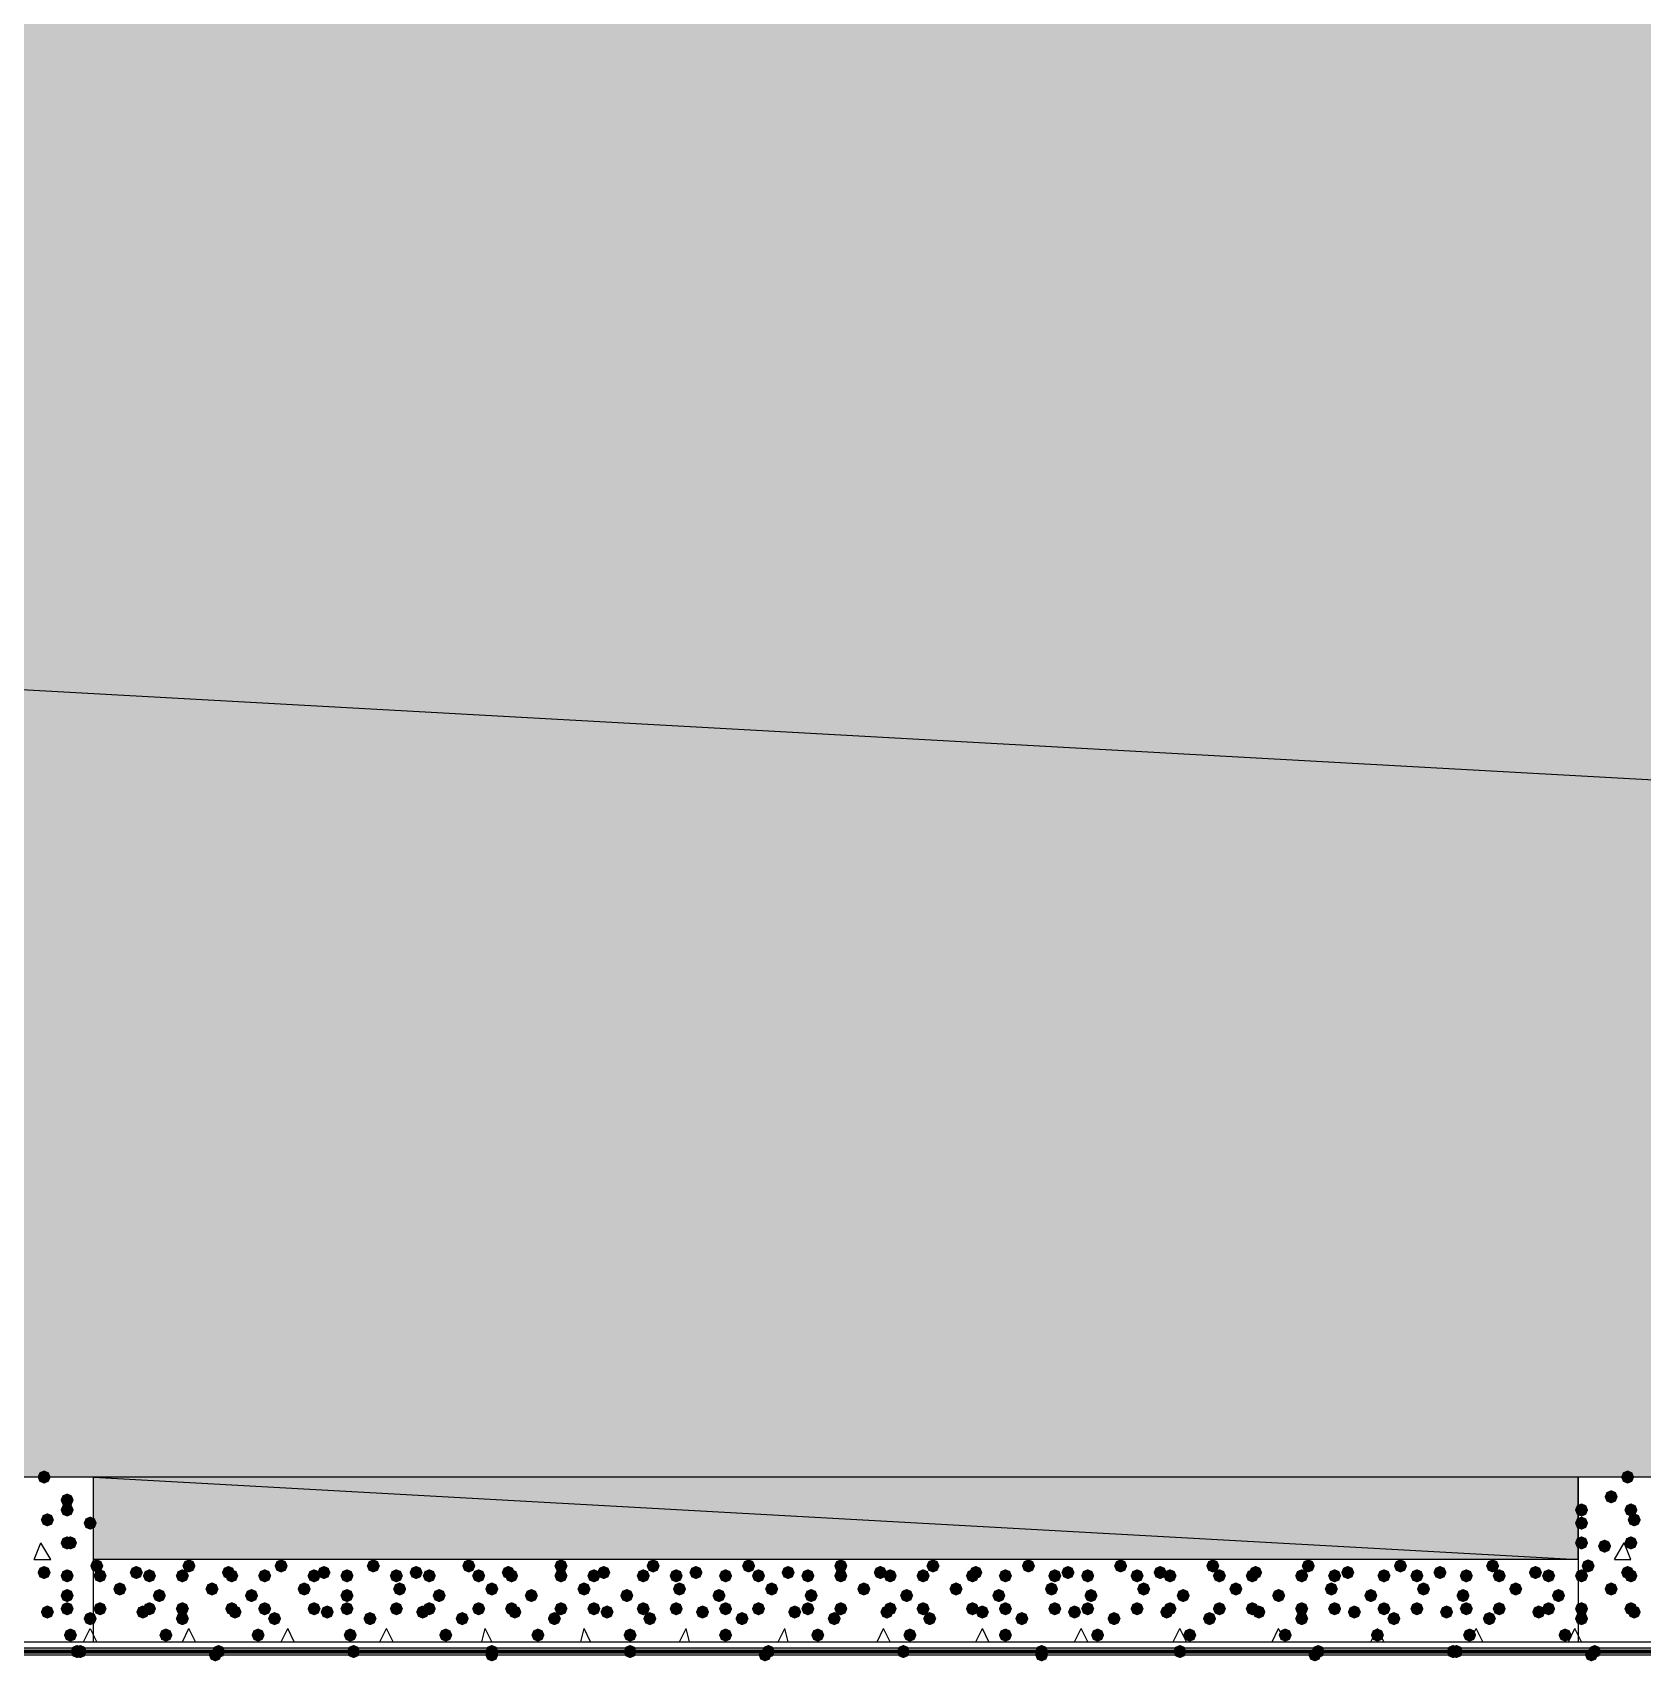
# Model space of a CAD drawing. Header units: millimetres. Extents: x 0 to 420, y 0 to 297.
# Drawn here: x 195.18 to 215.88, y 99.99 to 120.93 of the extents above; entities that cross this region are included whole.
import ezdxf

# ---------------------------------------------------------------- set-up
doc = ezdxf.new("R2010")
doc.units = ezdxf.units.MM
doc.layers.get('0').update_dxf_attribs({"linetype": 'CONTINUOUS'})

msp = doc.modelspace()

# ---------------------------------------------------------------- hatches: boundary and pattern name
at = {"true_color": 0x000008}
h = msp.add_hatch(color=0, dxfattribs=at)
h.paths.add_polyline_path([(378.544667, 121.454333), (32.469667, 121.454333), (378.544667, 102.362)], flags=0)
h.paths.add_polyline_path([(32.469667, 121.454333), (378.544667, 102.362), (32.469667, 102.362)], flags=0)
at = {"true_color": 0x000007}
for points in [[(195.410667, 102.362), (195.385796, 102.302204), (195.326, 102.277333), (195.266204, 102.302204), (195.241333, 102.362), (195.266204, 102.421796), (195.326, 102.446667), (195.385796, 102.421796)], [(215.773, 102.362), (215.748129, 102.302204), (215.688333, 102.277333), (215.628537, 102.302204), (215.603667, 102.362), (215.628537, 102.421796), (215.688333, 102.446667), (215.748129, 102.421796)], [(195.707, 102.065667), (195.682129, 102.005871), (195.622333, 101.981), (195.562537, 102.005871), (195.537667, 102.065667), (195.562537, 102.125462), (195.622333, 102.150333), (195.682129, 102.125463)], [(195.707, 101.938667), (195.682129, 101.878871), (195.622333, 101.854), (195.562537, 101.878871), (195.537667, 101.938667), (195.562537, 101.998462), (195.622333, 102.023333), (195.682129, 101.998463)], [(215.180333, 101.938667), (215.155462, 101.878871), (215.095667, 101.854), (215.035871, 101.878871), (215.011, 101.938667), (215.035871, 101.998462), (215.095667, 102.023333), (215.155462, 101.998463)], [(215.561333, 102.108), (215.536462, 102.048204), (215.476667, 102.023333), (215.416871, 102.048204), (215.392, 102.108), (215.416871, 102.167796), (215.476667, 102.192667), (215.536462, 102.167796)], [(215.815333, 101.938667), (215.790462, 101.878871), (215.730667, 101.854), (215.670871, 101.878871), (215.646, 101.938667), (215.670871, 101.998462), (215.730667, 102.023333), (215.790462, 101.998463)], [(195.453, 101.811667), (195.428129, 101.751871), (195.368333, 101.727), (195.308538, 101.751871), (195.283667, 101.811667), (195.308537, 101.871462), (195.368333, 101.896333), (195.428129, 101.871463)], [(196.003333, 101.769333), (195.978462, 101.709537), (195.918667, 101.684667), (195.858871, 101.709537), (195.834, 101.769333), (195.858871, 101.829129), (195.918667, 101.854), (195.978462, 101.829129)], [(215.180333, 101.769333), (215.155462, 101.709537), (215.095667, 101.684667), (215.035871, 101.709537), (215.011, 101.769333), (215.035871, 101.829129), (215.095667, 101.854), (215.155462, 101.829129)], [(215.857667, 101.811667), (215.832796, 101.751871), (215.773, 101.727), (215.713204, 101.751871), (215.688333, 101.811667), (215.713204, 101.871462), (215.773, 101.896333), (215.832796, 101.871463)], [(195.707, 101.515333), (195.682129, 101.455537), (195.622333, 101.430667), (195.562537, 101.455537), (195.537667, 101.515333), (195.562537, 101.575129), (195.622333, 101.6), (195.682129, 101.575129)], [(195.749333, 101.515333), (195.724463, 101.455537), (195.664667, 101.430667), (195.604871, 101.455537), (195.58, 101.515333), (195.604871, 101.575129), (195.664667, 101.6), (195.724462, 101.575129)], [(215.180333, 101.515333), (215.155462, 101.455537), (215.095667, 101.430667), (215.035871, 101.455537), (215.011, 101.515333), (215.035871, 101.575129), (215.095667, 101.6), (215.155462, 101.575129)], [(215.815333, 101.515333), (215.790462, 101.455537), (215.730667, 101.430667), (215.670871, 101.455537), (215.646, 101.515333), (215.670871, 101.575129), (215.730667, 101.6), (215.790462, 101.575129)], [(215.476667, 101.473), (215.451796, 101.413204), (215.392, 101.388333), (215.332204, 101.413204), (215.307333, 101.473), (215.332204, 101.532796), (215.392, 101.557667), (215.451796, 101.532796)], [(195.410667, 101.134333), (195.385796, 101.074537), (195.326, 101.049667), (195.266204, 101.074537), (195.241333, 101.134333), (195.266204, 101.194129), (195.326, 101.219), (195.385796, 101.194129)], [(195.707, 101.092), (195.682129, 101.032204), (195.622333, 101.007333), (195.562537, 101.032204), (195.537667, 101.092), (195.562537, 101.151796), (195.622333, 101.176667), (195.682129, 101.151796)], [(215.180333, 101.092), (215.155462, 101.032204), (215.095667, 101.007333), (215.035871, 101.032204), (215.011, 101.092), (215.035871, 101.151796), (215.095667, 101.176667), (215.155462, 101.151796)], [(215.265, 101.219), (215.240129, 101.159204), (215.180333, 101.134333), (215.120538, 101.159204), (215.095667, 101.219), (215.120537, 101.278796), (215.180333, 101.303667), (215.240129, 101.278796)], [(215.773, 101.134333), (215.748129, 101.074537), (215.688333, 101.049667), (215.628537, 101.074537), (215.603667, 101.134333), (215.628537, 101.194129), (215.688333, 101.219), (215.748129, 101.194129)], [(215.815333, 101.092), (215.790462, 101.032204), (215.730667, 101.007333), (215.670871, 101.032204), (215.646, 101.092), (215.670871, 101.151796), (215.730667, 101.176667), (215.790462, 101.151796)], [(215.561333, 100.922667), (215.536462, 100.862871), (215.476667, 100.838), (215.416871, 100.862871), (215.392, 100.922667), (215.416871, 100.982462), (215.476667, 101.007333), (215.536462, 100.982463)], [(195.707, 100.838), (195.682129, 100.778204), (195.622333, 100.753333), (195.562537, 100.778204), (195.537667, 100.838), (195.562537, 100.897796), (195.622333, 100.922667), (195.682129, 100.897796)], [(195.707, 100.668667), (195.682129, 100.608871), (195.622333, 100.584), (195.562537, 100.608871), (195.537667, 100.668667), (195.562537, 100.728462), (195.622333, 100.753333), (195.682129, 100.728463)], [(215.180333, 100.668667), (215.155462, 100.608871), (215.095667, 100.584), (215.035871, 100.608871), (215.011, 100.668667), (215.035871, 100.728462), (215.095667, 100.753333), (215.155462, 100.728463)], [(215.815333, 100.668667), (215.790462, 100.608871), (215.730667, 100.584), (215.670871, 100.608871), (215.646, 100.668667), (215.670871, 100.728462), (215.730667, 100.753333), (215.790462, 100.728463)], [(195.453, 100.626333), (195.428129, 100.566537), (195.368333, 100.541667), (195.308538, 100.566537), (195.283667, 100.626333), (195.308537, 100.686129), (195.368333, 100.711), (195.428129, 100.686129)], [(196.003333, 100.541667), (195.978462, 100.481871), (195.918667, 100.457), (195.858871, 100.481871), (195.834, 100.541667), (195.858871, 100.601462), (195.918667, 100.626333), (195.978462, 100.601463)], [(215.180333, 100.541667), (215.155462, 100.481871), (215.095667, 100.457), (215.035871, 100.481871), (215.011, 100.541667), (215.035871, 100.601462), (215.095667, 100.626333), (215.155462, 100.601463)], [(215.857667, 100.626333), (215.832796, 100.566537), (215.773, 100.541667), (215.713204, 100.566537), (215.688333, 100.626333), (215.713204, 100.686129), (215.773, 100.711), (215.832796, 100.686129)], [(195.749333, 100.33), (195.724463, 100.270204), (195.664667, 100.245333), (195.604871, 100.270204), (195.58, 100.33), (195.604871, 100.389796), (195.664667, 100.414667), (195.724462, 100.389796)]]:
    msp.add_hatch(color=0, dxfattribs=at).paths.add_polyline_path(points, flags=0)
at = {"true_color": 0x000008}
h = msp.add_hatch(color=0, dxfattribs=at)
h.paths.add_polyline_path([(215.053333, 102.362), (195.961, 102.362), (215.053333, 101.303667)], flags=0)
h.paths.add_polyline_path([(195.961, 102.362), (215.053333, 101.303667), (195.961, 101.303667)], flags=0)
for points in [[(196.088, 101.219), (196.063129, 101.159204), (196.003333, 101.134333), (195.943537, 101.159204), (195.918667, 101.219), (195.943537, 101.278796), (196.003333, 101.303667), (196.063129, 101.278796)], [(196.130333, 101.092), (196.105462, 101.032204), (196.045667, 101.007333), (195.985871, 101.032204), (195.961, 101.092), (195.985871, 101.151796), (196.045667, 101.176667), (196.105462, 101.151796)], [(196.596, 101.134333), (196.571129, 101.074537), (196.511333, 101.049667), (196.451538, 101.074537), (196.426667, 101.134333), (196.451537, 101.194129), (196.511333, 101.219), (196.571129, 101.194129)], [(196.765333, 101.092), (196.740462, 101.032204), (196.680667, 101.007333), (196.620871, 101.032204), (196.596, 101.092), (196.620871, 101.151796), (196.680667, 101.176667), (196.740462, 101.151796)], [(197.188667, 101.092), (197.163796, 101.032204), (197.104, 101.007333), (197.044204, 101.032204), (197.019333, 101.092), (197.044204, 101.151796), (197.104, 101.176667), (197.163796, 101.151796)], [(197.273333, 101.219), (197.248462, 101.159204), (197.188667, 101.134333), (197.128871, 101.159204), (197.104, 101.219), (197.128871, 101.278796), (197.188667, 101.303667), (197.248462, 101.278796)], [(197.781333, 101.134333), (197.756463, 101.074537), (197.696667, 101.049667), (197.636871, 101.074537), (197.612, 101.134333), (197.636871, 101.194129), (197.696667, 101.219), (197.756462, 101.194129)], [(197.823667, 101.092), (197.798796, 101.032204), (197.739, 101.007333), (197.679204, 101.032204), (197.654333, 101.092), (197.679204, 101.151796), (197.739, 101.176667), (197.798796, 101.151796)], [(198.247, 101.092), (198.222129, 101.032204), (198.162333, 101.007333), (198.102537, 101.032204), (198.077667, 101.092), (198.102537, 101.151796), (198.162333, 101.176667), (198.222129, 101.151796)], [(198.458667, 101.219), (198.433796, 101.159204), (198.374, 101.134333), (198.314204, 101.159204), (198.289333, 101.219), (198.314204, 101.278796), (198.374, 101.303667), (198.433796, 101.278796)], [(198.882, 101.092), (198.857129, 101.032204), (198.797333, 101.007333), (198.737537, 101.032204), (198.712667, 101.092), (198.737537, 101.151796), (198.797333, 101.176667), (198.857129, 101.151796)], [(199.009, 101.134333), (198.984129, 101.074537), (198.924333, 101.049667), (198.864538, 101.074537), (198.839667, 101.134333), (198.864537, 101.194129), (198.924333, 101.219), (198.984129, 101.194129)], [(199.305333, 101.092), (199.280462, 101.032204), (199.220667, 101.007333), (199.160871, 101.032204), (199.136, 101.092), (199.160871, 101.151796), (199.220667, 101.176667), (199.280462, 101.151796)], [(199.644, 101.219), (199.619129, 101.159204), (199.559333, 101.134333), (199.499538, 101.159204), (199.474667, 101.219), (199.499537, 101.278796), (199.559333, 101.303667), (199.619129, 101.278796)], [(199.940333, 101.092), (199.915462, 101.032204), (199.855667, 101.007333), (199.795871, 101.032204), (199.771, 101.092), (199.795871, 101.151796), (199.855667, 101.176667), (199.915462, 101.151796)], [(200.194333, 101.134333), (200.169463, 101.074537), (200.109667, 101.049667), (200.049871, 101.074537), (200.025, 101.134333), (200.049871, 101.194129), (200.109667, 101.219), (200.169462, 101.194129)], [(200.363667, 101.092), (200.338796, 101.032204), (200.279, 101.007333), (200.219204, 101.032204), (200.194333, 101.092), (200.219204, 101.151796), (200.279, 101.176667), (200.338796, 101.151796)], [(200.871667, 101.219), (200.846796, 101.159204), (200.787, 101.134333), (200.727204, 101.159204), (200.702333, 101.219), (200.727204, 101.278796), (200.787, 101.303667), (200.846796, 101.278796)], [(200.998667, 101.092), (200.973796, 101.032204), (200.914, 101.007333), (200.854204, 101.032204), (200.829333, 101.092), (200.854204, 101.151796), (200.914, 101.176667), (200.973796, 101.151796)], [(201.379667, 101.134333), (201.354796, 101.074537), (201.295, 101.049667), (201.235204, 101.074537), (201.210333, 101.134333), (201.235204, 101.194129), (201.295, 101.219), (201.354796, 101.194129)], [(201.422, 101.092), (201.397129, 101.032204), (201.337333, 101.007333), (201.277537, 101.032204), (201.252667, 101.092), (201.277537, 101.151796), (201.337333, 101.176667), (201.397129, 101.151796)], [(202.057, 101.219), (202.032129, 101.159204), (201.972333, 101.134333), (201.912537, 101.159204), (201.887667, 101.219), (201.912537, 101.278796), (201.972333, 101.303667), (202.032129, 101.278796)], [(202.057, 101.092), (202.032129, 101.032204), (201.972333, 101.007333), (201.912537, 101.032204), (201.887667, 101.092), (201.912537, 101.151796), (201.972333, 101.176667), (202.032129, 101.151796)], [(202.480333, 101.092), (202.455462, 101.032204), (202.395667, 101.007333), (202.335871, 101.032204), (202.311, 101.092), (202.335871, 101.151796), (202.395667, 101.176667), (202.455462, 101.151796)], [(202.607333, 101.134333), (202.582462, 101.074537), (202.522667, 101.049667), (202.462871, 101.074537), (202.438, 101.134333), (202.462871, 101.194129), (202.522667, 101.219), (202.582462, 101.194129)], [(203.115333, 101.092), (203.090462, 101.032204), (203.030667, 101.007333), (202.970871, 101.032204), (202.946, 101.092), (202.970871, 101.151796), (203.030667, 101.176667), (203.090462, 101.151796)], [(203.242333, 101.219), (203.217462, 101.159204), (203.157667, 101.134333), (203.097871, 101.159204), (203.073, 101.219), (203.097871, 101.278796), (203.157667, 101.303667), (203.217462, 101.278796)], [(203.538667, 101.092), (203.513796, 101.032204), (203.454, 101.007333), (203.394204, 101.032204), (203.369333, 101.092), (203.394204, 101.151796), (203.454, 101.176667), (203.513796, 101.151796)], [(203.792667, 101.134333), (203.767796, 101.074537), (203.708, 101.049667), (203.648204, 101.074537), (203.623333, 101.134333), (203.648204, 101.194129), (203.708, 101.219), (203.767796, 101.194129)], [(204.173667, 101.092), (204.148796, 101.032204), (204.089, 101.007333), (204.029204, 101.032204), (204.004333, 101.092), (204.029204, 101.151796), (204.089, 101.176667), (204.148796, 101.151796)], [(204.47, 101.219), (204.445129, 101.159204), (204.385333, 101.134333), (204.325538, 101.159204), (204.300667, 101.219), (204.325537, 101.278796), (204.385333, 101.303667), (204.445129, 101.278796)], [(204.597, 101.092), (204.572129, 101.032204), (204.512333, 101.007333), (204.452538, 101.032204), (204.427667, 101.092), (204.452537, 101.151796), (204.512333, 101.176667), (204.572129, 101.151796)], [(204.978, 101.134333), (204.953129, 101.074537), (204.893333, 101.049667), (204.833538, 101.074537), (204.808667, 101.134333), (204.833537, 101.194129), (204.893333, 101.219), (204.953129, 101.194129)], [(205.232, 101.092), (205.207129, 101.032204), (205.147333, 101.007333), (205.087538, 101.032204), (205.062667, 101.092), (205.087537, 101.151796), (205.147333, 101.176667), (205.207129, 101.151796)], [(205.655333, 101.219), (205.630462, 101.159204), (205.570667, 101.134333), (205.510871, 101.159204), (205.486, 101.219), (205.510871, 101.278796), (205.570667, 101.303667), (205.630462, 101.278796)], [(205.655333, 101.092), (205.630462, 101.032204), (205.570667, 101.007333), (205.510871, 101.032204), (205.486, 101.092), (205.510871, 101.151796), (205.570667, 101.176667), (205.630462, 101.151796)], [(206.163333, 101.134333), (206.138463, 101.074537), (206.078667, 101.049667), (206.018871, 101.074537), (205.994, 101.134333), (206.018871, 101.194129), (206.078667, 101.219), (206.138462, 101.194129)], [(206.290333, 101.092), (206.265462, 101.032204), (206.205667, 101.007333), (206.145871, 101.032204), (206.121, 101.092), (206.145871, 101.151796), (206.205667, 101.176667), (206.265462, 101.151796)], [(206.713667, 101.092), (206.688796, 101.032204), (206.629, 101.007333), (206.569204, 101.032204), (206.544333, 101.092), (206.569204, 101.151796), (206.629, 101.176667), (206.688796, 101.151796)], [(206.840667, 101.219), (206.815796, 101.159204), (206.756, 101.134333), (206.696204, 101.159204), (206.671333, 101.219), (206.696204, 101.278796), (206.756, 101.303667), (206.815796, 101.278796)], [(207.348667, 101.092), (207.323796, 101.032204), (207.264, 101.007333), (207.204204, 101.032204), (207.179333, 101.092), (207.204204, 101.151796), (207.264, 101.176667), (207.323796, 101.151796)], [(207.391, 101.134333), (207.366129, 101.074537), (207.306333, 101.049667), (207.246538, 101.074537), (207.221667, 101.134333), (207.246537, 101.194129), (207.306333, 101.219), (207.366129, 101.194129)], [(207.772, 101.092), (207.747129, 101.032204), (207.687333, 101.007333), (207.627537, 101.032204), (207.602667, 101.092), (207.627537, 101.151796), (207.687333, 101.176667), (207.747129, 101.151796)], [(208.068333, 101.219), (208.043462, 101.159204), (207.983667, 101.134333), (207.923871, 101.159204), (207.899, 101.219), (207.923871, 101.278796), (207.983667, 101.303667), (208.043462, 101.278796)], [(208.407, 101.092), (208.382129, 101.032204), (208.322333, 101.007333), (208.262538, 101.032204), (208.237667, 101.092), (208.262537, 101.151796), (208.322333, 101.176667), (208.382129, 101.151796)], [(208.576333, 101.134333), (208.551462, 101.074537), (208.491667, 101.049667), (208.431871, 101.074537), (208.407, 101.134333), (208.431871, 101.194129), (208.491667, 101.219), (208.551462, 101.194129)], [(208.830333, 101.092), (208.805462, 101.032204), (208.745667, 101.007333), (208.685871, 101.032204), (208.661, 101.092), (208.685871, 101.151796), (208.745667, 101.176667), (208.805462, 101.151796)], [(209.253667, 101.219), (209.228796, 101.159204), (209.169, 101.134333), (209.109204, 101.159204), (209.084333, 101.219), (209.109204, 101.278796), (209.169, 101.303667), (209.228796, 101.278796)], [(209.465333, 101.092), (209.440462, 101.032204), (209.380667, 101.007333), (209.320871, 101.032204), (209.296, 101.092), (209.320871, 101.151796), (209.380667, 101.176667), (209.440462, 101.151796)], [(209.761667, 101.134333), (209.736796, 101.074537), (209.677, 101.049667), (209.617204, 101.074537), (209.592333, 101.134333), (209.617204, 101.194129), (209.677, 101.219), (209.736796, 101.194129)], [(209.888667, 101.092), (209.863796, 101.032204), (209.804, 101.007333), (209.744204, 101.032204), (209.719333, 101.092), (209.744204, 101.151796), (209.804, 101.176667), (209.863796, 101.151796)], [(210.439, 101.219), (210.414129, 101.159204), (210.354333, 101.134333), (210.294537, 101.159204), (210.269667, 101.219), (210.294537, 101.278796), (210.354333, 101.303667), (210.414129, 101.278796)], [(210.523667, 101.092), (210.498796, 101.032204), (210.439, 101.007333), (210.379204, 101.032204), (210.354333, 101.092), (210.379204, 101.151796), (210.439, 101.176667), (210.498796, 101.151796)], [(210.947, 101.092), (210.922129, 101.032204), (210.862333, 101.007333), (210.802538, 101.032204), (210.777667, 101.092), (210.802537, 101.151796), (210.862333, 101.176667), (210.922129, 101.151796)], [(210.989333, 101.134333), (210.964463, 101.074537), (210.904667, 101.049667), (210.844871, 101.074537), (210.82, 101.134333), (210.844871, 101.194129), (210.904667, 101.219), (210.964462, 101.194129)], [(211.582, 101.092), (211.557129, 101.032204), (211.497333, 101.007333), (211.437537, 101.032204), (211.412667, 101.092), (211.437537, 101.151796), (211.497333, 101.176667), (211.557129, 101.151796)], [(211.666667, 101.219), (211.641796, 101.159204), (211.582, 101.134333), (211.522204, 101.159204), (211.497333, 101.219), (211.522204, 101.278796), (211.582, 101.303667), (211.641796, 101.278796)], [(212.005333, 101.092), (211.980462, 101.032204), (211.920667, 101.007333), (211.860871, 101.032204), (211.836, 101.092), (211.860871, 101.151796), (211.920667, 101.176667), (211.980462, 101.151796)], [(212.174667, 101.134333), (212.149796, 101.074537), (212.09, 101.049667), (212.030204, 101.074537), (212.005333, 101.134333), (212.030204, 101.194129), (212.09, 101.219), (212.149796, 101.194129)], [(212.640333, 101.092), (212.615462, 101.032204), (212.555667, 101.007333), (212.495871, 101.032204), (212.471, 101.092), (212.495871, 101.151796), (212.555667, 101.176667), (212.615462, 101.151796)], [(212.852, 101.219), (212.827129, 101.159204), (212.767333, 101.134333), (212.707538, 101.159204), (212.682667, 101.219), (212.707537, 101.278796), (212.767333, 101.303667), (212.827129, 101.278796)], [(213.063667, 101.092), (213.038796, 101.032204), (212.979, 101.007333), (212.919204, 101.032204), (212.894333, 101.092), (212.919204, 101.151796), (212.979, 101.176667), (213.038796, 101.151796)], [(213.36, 101.134333), (213.335129, 101.074537), (213.275333, 101.049667), (213.215538, 101.074537), (213.190667, 101.134333), (213.215537, 101.194129), (213.275333, 101.219), (213.335129, 101.194129)], [(213.698667, 101.092), (213.673796, 101.032204), (213.614, 101.007333), (213.554204, 101.032204), (213.529333, 101.092), (213.554204, 101.151796), (213.614, 101.176667), (213.673796, 101.151796)], [(214.037333, 101.219), (214.012462, 101.159204), (213.952667, 101.134333), (213.892871, 101.159204), (213.868, 101.219), (213.892871, 101.278796), (213.952667, 101.303667), (214.012462, 101.278796)], [(214.122, 101.092), (214.097129, 101.032204), (214.037333, 101.007333), (213.977537, 101.032204), (213.952667, 101.092), (213.977537, 101.151796), (214.037333, 101.176667), (214.097129, 101.151796)], [(214.587667, 101.134333), (214.562796, 101.074537), (214.503, 101.049667), (214.443204, 101.074537), (214.418333, 101.134333), (214.443204, 101.194129), (214.503, 101.219), (214.562796, 101.194129)], [(214.757, 101.092), (214.732129, 101.032204), (214.672333, 101.007333), (214.612537, 101.032204), (214.587667, 101.092), (214.612537, 101.151796), (214.672333, 101.176667), (214.732129, 101.151796)], [(196.384333, 100.922667), (196.359463, 100.862871), (196.299667, 100.838), (196.239871, 100.862871), (196.215, 100.922667), (196.239871, 100.982462), (196.299667, 101.007333), (196.359462, 100.982463)], [(197.569667, 100.922667), (197.544796, 100.862871), (197.485, 100.838), (197.425204, 100.862871), (197.400333, 100.922667), (197.425204, 100.982462), (197.485, 101.007333), (197.544796, 100.982463)], [(198.755, 100.922667), (198.730129, 100.862871), (198.670333, 100.838), (198.610538, 100.862871), (198.585667, 100.922667), (198.610537, 100.982462), (198.670333, 101.007333), (198.730129, 100.982463)], [(199.982667, 100.922667), (199.957796, 100.862871), (199.898, 100.838), (199.838204, 100.862871), (199.813333, 100.922667), (199.838204, 100.982462), (199.898, 101.007333), (199.957796, 100.982463)], [(201.168, 100.922667), (201.143129, 100.862871), (201.083333, 100.838), (201.023538, 100.862871), (200.998667, 100.922667), (201.023537, 100.982462), (201.083333, 101.007333), (201.143129, 100.982463)], [(202.353333, 100.922667), (202.328463, 100.862871), (202.268667, 100.838), (202.208871, 100.862871), (202.184, 100.922667), (202.208871, 100.982462), (202.268667, 101.007333), (202.328462, 100.982463)], [(203.581, 100.922667), (203.556129, 100.862871), (203.496333, 100.838), (203.436538, 100.862871), (203.411667, 100.922667), (203.436537, 100.982462), (203.496333, 101.007333), (203.556129, 100.982463)], [(204.766333, 100.922667), (204.741462, 100.862871), (204.681667, 100.838), (204.621871, 100.862871), (204.597, 100.922667), (204.621871, 100.982462), (204.681667, 101.007333), (204.741462, 100.982463)], [(205.951667, 100.922667), (205.926796, 100.862871), (205.867, 100.838), (205.807204, 100.862871), (205.782333, 100.922667), (205.807204, 100.982462), (205.867, 101.007333), (205.926796, 100.982463)], [(207.137, 100.922667), (207.112129, 100.862871), (207.052333, 100.838), (206.992538, 100.862871), (206.967667, 100.922667), (206.992537, 100.982462), (207.052333, 101.007333), (207.112129, 100.982463)], [(208.364667, 100.922667), (208.339796, 100.862871), (208.28, 100.838), (208.220204, 100.862871), (208.195333, 100.922667), (208.220204, 100.982462), (208.28, 101.007333), (208.339796, 100.982463)], [(209.55, 100.922667), (209.525129, 100.862871), (209.465333, 100.838), (209.405538, 100.862871), (209.380667, 100.922667), (209.405537, 100.982462), (209.465333, 101.007333), (209.525129, 100.982463)], [(210.735333, 100.922667), (210.710462, 100.862871), (210.650667, 100.838), (210.590871, 100.862871), (210.566, 100.922667), (210.590871, 100.982462), (210.650667, 101.007333), (210.710462, 100.982463)], [(211.963, 100.922667), (211.938129, 100.862871), (211.878333, 100.838), (211.818537, 100.862871), (211.793667, 100.922667), (211.818537, 100.982462), (211.878333, 101.007333), (211.938129, 100.982463)], [(213.148333, 100.922667), (213.123462, 100.862871), (213.063667, 100.838), (213.003871, 100.862871), (212.979, 100.922667), (213.003871, 100.982462), (213.063667, 101.007333), (213.123462, 100.982463)], [(214.333667, 100.922667), (214.308796, 100.862871), (214.249, 100.838), (214.189204, 100.862871), (214.164333, 100.922667), (214.189204, 100.982462), (214.249, 101.007333), (214.308796, 100.982463)], [(196.130333, 100.668667), (196.105462, 100.608871), (196.045667, 100.584), (195.985871, 100.608871), (195.961, 100.668667), (195.985871, 100.728462), (196.045667, 100.753333), (196.105462, 100.728463)], [(196.765333, 100.668667), (196.740462, 100.608871), (196.680667, 100.584), (196.620871, 100.608871), (196.596, 100.668667), (196.620871, 100.728462), (196.680667, 100.753333), (196.740462, 100.728463)], [(196.892333, 100.838), (196.867462, 100.778204), (196.807667, 100.753333), (196.747871, 100.778204), (196.723, 100.838), (196.747871, 100.897796), (196.807667, 100.922667), (196.867462, 100.897796)], [(197.188667, 100.668667), (197.163796, 100.608871), (197.104, 100.584), (197.044204, 100.608871), (197.019333, 100.668667), (197.044204, 100.728462), (197.104, 100.753333), (197.163796, 100.728463)], [(197.823667, 100.668667), (197.798796, 100.608871), (197.739, 100.584), (197.679204, 100.608871), (197.654333, 100.668667), (197.679204, 100.728462), (197.739, 100.753333), (197.798796, 100.728463)], [(198.077667, 100.838), (198.052796, 100.778204), (197.993, 100.753333), (197.933204, 100.778204), (197.908333, 100.838), (197.933204, 100.897796), (197.993, 100.922667), (198.052796, 100.897796)], [(198.247, 100.668667), (198.222129, 100.608871), (198.162333, 100.584), (198.102537, 100.608871), (198.077667, 100.668667), (198.102537, 100.728462), (198.162333, 100.753333), (198.222129, 100.728463)], [(198.882, 100.668667), (198.857129, 100.608871), (198.797333, 100.584), (198.737537, 100.608871), (198.712667, 100.668667), (198.737537, 100.728462), (198.797333, 100.753333), (198.857129, 100.728463)], [(199.305333, 100.838), (199.280462, 100.778204), (199.220667, 100.753333), (199.160871, 100.778204), (199.136, 100.838), (199.160871, 100.897796), (199.220667, 100.922667), (199.280462, 100.897796)], [(199.305333, 100.668667), (199.280462, 100.608871), (199.220667, 100.584), (199.160871, 100.608871), (199.136, 100.668667), (199.160871, 100.728462), (199.220667, 100.753333), (199.280462, 100.728463)], [(199.940333, 100.668667), (199.915462, 100.608871), (199.855667, 100.584), (199.795871, 100.608871), (199.771, 100.668667), (199.795871, 100.728462), (199.855667, 100.753333), (199.915462, 100.728463)], [(200.363667, 100.668667), (200.338796, 100.608871), (200.279, 100.584), (200.219204, 100.608871), (200.194333, 100.668667), (200.219204, 100.728462), (200.279, 100.753333), (200.338796, 100.728463)], [(200.490667, 100.838), (200.465796, 100.778204), (200.406, 100.753333), (200.346204, 100.778204), (200.321333, 100.838), (200.346204, 100.897796), (200.406, 100.922667), (200.465796, 100.897796)], [(200.998667, 100.668667), (200.973796, 100.608871), (200.914, 100.584), (200.854204, 100.608871), (200.829333, 100.668667), (200.854204, 100.728462), (200.914, 100.753333), (200.973796, 100.728463)], [(201.422, 100.668667), (201.397129, 100.608871), (201.337333, 100.584), (201.277537, 100.608871), (201.252667, 100.668667), (201.277537, 100.728462), (201.337333, 100.753333), (201.397129, 100.728463)], [(201.676, 100.838), (201.651129, 100.778204), (201.591333, 100.753333), (201.531538, 100.778204), (201.506667, 100.838), (201.531537, 100.897796), (201.591333, 100.922667), (201.651129, 100.897796)], [(202.057, 100.668667), (202.032129, 100.608871), (201.972333, 100.584), (201.912537, 100.608871), (201.887667, 100.668667), (201.912537, 100.728462), (201.972333, 100.753333), (202.032129, 100.728463)], [(202.480333, 100.668667), (202.455462, 100.608871), (202.395667, 100.584), (202.335871, 100.608871), (202.311, 100.668667), (202.335871, 100.728462), (202.395667, 100.753333), (202.455462, 100.728463)], [(202.903667, 100.838), (202.878796, 100.778204), (202.819, 100.753333), (202.759204, 100.778204), (202.734333, 100.838), (202.759204, 100.897796), (202.819, 100.922667), (202.878796, 100.897796)], [(203.115333, 100.668667), (203.090462, 100.608871), (203.030667, 100.584), (202.970871, 100.608871), (202.946, 100.668667), (202.970871, 100.728462), (203.030667, 100.753333), (203.090462, 100.728463)], [(203.538667, 100.668667), (203.513796, 100.608871), (203.454, 100.584), (203.394204, 100.608871), (203.369333, 100.668667), (203.394204, 100.728462), (203.454, 100.753333), (203.513796, 100.728463)], [(204.089, 100.838), (204.064129, 100.778204), (204.004333, 100.753333), (203.944538, 100.778204), (203.919667, 100.838), (203.944537, 100.897796), (204.004333, 100.922667), (204.064129, 100.897796)], [(204.173667, 100.668667), (204.148796, 100.608871), (204.089, 100.584), (204.029204, 100.608871), (204.004333, 100.668667), (204.029204, 100.728462), (204.089, 100.753333), (204.148796, 100.728463)], [(204.597, 100.668667), (204.572129, 100.608871), (204.512333, 100.584), (204.452538, 100.608871), (204.427667, 100.668667), (204.452537, 100.728462), (204.512333, 100.753333), (204.572129, 100.728463)], [(205.232, 100.668667), (205.207129, 100.608871), (205.147333, 100.584), (205.087538, 100.608871), (205.062667, 100.668667), (205.087537, 100.728462), (205.147333, 100.753333), (205.207129, 100.728463)], [(205.274333, 100.838), (205.249462, 100.778204), (205.189667, 100.753333), (205.129871, 100.778204), (205.105, 100.838), (205.129871, 100.897796), (205.189667, 100.922667), (205.249462, 100.897796)], [(205.655333, 100.668667), (205.630462, 100.608871), (205.570667, 100.584), (205.510871, 100.608871), (205.486, 100.668667), (205.510871, 100.728462), (205.570667, 100.753333), (205.630462, 100.728463)], [(206.290333, 100.668667), (206.265462, 100.608871), (206.205667, 100.584), (206.145871, 100.608871), (206.121, 100.668667), (206.145871, 100.728462), (206.205667, 100.753333), (206.265462, 100.728463)], [(206.502, 100.838), (206.477129, 100.778204), (206.417333, 100.753333), (206.357537, 100.778204), (206.332667, 100.838), (206.357537, 100.897796), (206.417333, 100.922667), (206.477129, 100.897796)], [(206.713667, 100.668667), (206.688796, 100.608871), (206.629, 100.584), (206.569204, 100.608871), (206.544333, 100.668667), (206.569204, 100.728462), (206.629, 100.753333), (206.688796, 100.728463)], [(207.348667, 100.668667), (207.323796, 100.608871), (207.264, 100.584), (207.204204, 100.608871), (207.179333, 100.668667), (207.204204, 100.728462), (207.264, 100.753333), (207.323796, 100.728463)], [(207.687333, 100.838), (207.662463, 100.778204), (207.602667, 100.753333), (207.542871, 100.778204), (207.518, 100.838), (207.542871, 100.897796), (207.602667, 100.922667), (207.662462, 100.897796)], [(207.772, 100.668667), (207.747129, 100.608871), (207.687333, 100.584), (207.627537, 100.608871), (207.602667, 100.668667), (207.627537, 100.728462), (207.687333, 100.753333), (207.747129, 100.728463)], [(208.407, 100.668667), (208.382129, 100.608871), (208.322333, 100.584), (208.262538, 100.608871), (208.237667, 100.668667), (208.262537, 100.728462), (208.322333, 100.753333), (208.382129, 100.728463)], [(208.830333, 100.668667), (208.805462, 100.608871), (208.745667, 100.584), (208.685871, 100.608871), (208.661, 100.668667), (208.685871, 100.728462), (208.745667, 100.753333), (208.805462, 100.728463)], [(208.872667, 100.838), (208.847796, 100.778204), (208.788, 100.753333), (208.728204, 100.778204), (208.703333, 100.838), (208.728204, 100.897796), (208.788, 100.922667), (208.847796, 100.897796)], [(209.465333, 100.668667), (209.440462, 100.608871), (209.380667, 100.584), (209.320871, 100.608871), (209.296, 100.668667), (209.320871, 100.728462), (209.380667, 100.753333), (209.440462, 100.728463)], [(209.888667, 100.668667), (209.863796, 100.608871), (209.804, 100.584), (209.744204, 100.608871), (209.719333, 100.668667), (209.744204, 100.728462), (209.804, 100.753333), (209.863796, 100.728463)], [(210.058, 100.838), (210.033129, 100.778204), (209.973333, 100.753333), (209.913538, 100.778204), (209.888667, 100.838), (209.913537, 100.897796), (209.973333, 100.922667), (210.033129, 100.897796)], [(210.523667, 100.668667), (210.498796, 100.608871), (210.439, 100.584), (210.379204, 100.608871), (210.354333, 100.668667), (210.379204, 100.728462), (210.439, 100.753333), (210.498796, 100.728463)], [(210.947, 100.668667), (210.922129, 100.608871), (210.862333, 100.584), (210.802538, 100.608871), (210.777667, 100.668667), (210.802537, 100.728462), (210.862333, 100.753333), (210.922129, 100.728463)], [(211.285667, 100.838), (211.260796, 100.778204), (211.201, 100.753333), (211.141204, 100.778204), (211.116333, 100.838), (211.141204, 100.897796), (211.201, 100.922667), (211.260796, 100.897796)], [(211.582, 100.668667), (211.557129, 100.608871), (211.497333, 100.584), (211.437537, 100.608871), (211.412667, 100.668667), (211.437537, 100.728462), (211.497333, 100.753333), (211.557129, 100.728463)], [(212.005333, 100.668667), (211.980462, 100.608871), (211.920667, 100.584), (211.860871, 100.608871), (211.836, 100.668667), (211.860871, 100.728462), (211.920667, 100.753333), (211.980462, 100.728463)], [(212.471, 100.838), (212.446129, 100.778204), (212.386333, 100.753333), (212.326538, 100.778204), (212.301667, 100.838), (212.326537, 100.897796), (212.386333, 100.922667), (212.446129, 100.897796)], [(212.640333, 100.668667), (212.615462, 100.608871), (212.555667, 100.584), (212.495871, 100.608871), (212.471, 100.668667), (212.495871, 100.728462), (212.555667, 100.753333), (212.615462, 100.728463)], [(213.063667, 100.668667), (213.038796, 100.608871), (212.979, 100.584), (212.919204, 100.608871), (212.894333, 100.668667), (212.919204, 100.728462), (212.979, 100.753333), (213.038796, 100.728463)], [(213.656333, 100.838), (213.631463, 100.778204), (213.571667, 100.753333), (213.511871, 100.778204), (213.487, 100.838), (213.511871, 100.897796), (213.571667, 100.922667), (213.631462, 100.897796)], [(213.698667, 100.668667), (213.673796, 100.608871), (213.614, 100.584), (213.554204, 100.608871), (213.529333, 100.668667), (213.554204, 100.728462), (213.614, 100.753333), (213.673796, 100.728463)], [(214.122, 100.668667), (214.097129, 100.608871), (214.037333, 100.584), (213.977537, 100.608871), (213.952667, 100.668667), (213.977537, 100.728462), (214.037333, 100.753333), (214.097129, 100.728463)], [(214.757, 100.668667), (214.732129, 100.608871), (214.672333, 100.584), (214.612537, 100.608871), (214.587667, 100.668667), (214.612537, 100.728462), (214.672333, 100.753333), (214.732129, 100.728463)], [(214.884, 100.838), (214.859129, 100.778204), (214.799333, 100.753333), (214.739538, 100.778204), (214.714667, 100.838), (214.739537, 100.897796), (214.799333, 100.922667), (214.859129, 100.897796)], [(196.680667, 100.626333), (196.655796, 100.566537), (196.596, 100.541667), (196.536204, 100.566537), (196.511333, 100.626333), (196.536204, 100.686129), (196.596, 100.711), (196.655796, 100.686129)], [(197.188667, 100.541667), (197.163796, 100.481871), (197.104, 100.457), (197.044204, 100.481871), (197.019333, 100.541667), (197.044204, 100.601462), (197.104, 100.626333), (197.163796, 100.601463)], [(197.866, 100.626333), (197.841129, 100.566537), (197.781333, 100.541667), (197.721538, 100.566537), (197.696667, 100.626333), (197.721537, 100.686129), (197.781333, 100.711), (197.841129, 100.686129)], [(198.374, 100.541667), (198.349129, 100.481871), (198.289333, 100.457), (198.229537, 100.481871), (198.204667, 100.541667), (198.229537, 100.601462), (198.289333, 100.626333), (198.349129, 100.601463)], [(199.051333, 100.626333), (199.026462, 100.566537), (198.966667, 100.541667), (198.906871, 100.566537), (198.882, 100.626333), (198.906871, 100.686129), (198.966667, 100.711), (199.026462, 100.686129)], [(199.601667, 100.541667), (199.576796, 100.481871), (199.517, 100.457), (199.457204, 100.481871), (199.432333, 100.541667), (199.457204, 100.601462), (199.517, 100.626333), (199.576796, 100.601463)], [(200.279, 100.626333), (200.254129, 100.566537), (200.194333, 100.541667), (200.134538, 100.566537), (200.109667, 100.626333), (200.134537, 100.686129), (200.194333, 100.711), (200.254129, 100.686129)], [(200.787, 100.541667), (200.762129, 100.481871), (200.702333, 100.457), (200.642538, 100.481871), (200.617667, 100.541667), (200.642537, 100.601462), (200.702333, 100.626333), (200.762129, 100.601463)], [(201.464333, 100.626333), (201.439462, 100.566537), (201.379667, 100.541667), (201.319871, 100.566537), (201.295, 100.626333), (201.319871, 100.686129), (201.379667, 100.711), (201.439462, 100.686129)], [(201.972333, 100.541667), (201.947462, 100.481871), (201.887667, 100.457), (201.827871, 100.481871), (201.803, 100.541667), (201.827871, 100.601462), (201.887667, 100.626333), (201.947462, 100.601463)], [(202.649667, 100.626333), (202.624796, 100.566537), (202.565, 100.541667), (202.505204, 100.566537), (202.480333, 100.626333), (202.505204, 100.686129), (202.565, 100.711), (202.624796, 100.686129)], [(203.2, 100.541667), (203.175129, 100.481871), (203.115333, 100.457), (203.055538, 100.481871), (203.030667, 100.541667), (203.055537, 100.601462), (203.115333, 100.626333), (203.175129, 100.601463)], [(203.877333, 100.626333), (203.852463, 100.566537), (203.792667, 100.541667), (203.732871, 100.566537), (203.708, 100.626333), (203.732871, 100.686129), (203.792667, 100.711), (203.852462, 100.686129)], [(204.385333, 100.541667), (204.360462, 100.481871), (204.300667, 100.457), (204.240871, 100.481871), (204.216, 100.541667), (204.240871, 100.601462), (204.300667, 100.626333), (204.360462, 100.601463)], [(205.062667, 100.626333), (205.037796, 100.566537), (204.978, 100.541667), (204.918204, 100.566537), (204.893333, 100.626333), (204.918204, 100.686129), (204.978, 100.711), (205.037796, 100.686129)], [(205.570667, 100.541667), (205.545796, 100.481871), (205.486, 100.457), (205.426204, 100.481871), (205.401333, 100.541667), (205.426204, 100.601462), (205.486, 100.626333), (205.545796, 100.601463)], [(206.248, 100.626333), (206.223129, 100.566537), (206.163333, 100.541667), (206.103538, 100.566537), (206.078667, 100.626333), (206.103537, 100.686129), (206.163333, 100.711), (206.223129, 100.686129)], [(206.798333, 100.541667), (206.773462, 100.481871), (206.713667, 100.457), (206.653871, 100.481871), (206.629, 100.541667), (206.653871, 100.601462), (206.713667, 100.626333), (206.773462, 100.601463)], [(207.475667, 100.626333), (207.450796, 100.566537), (207.391, 100.541667), (207.331204, 100.566537), (207.306333, 100.626333), (207.331204, 100.686129), (207.391, 100.711), (207.450796, 100.686129)], [(207.983667, 100.541667), (207.958796, 100.481871), (207.899, 100.457), (207.839204, 100.481871), (207.814333, 100.541667), (207.839204, 100.601462), (207.899, 100.626333), (207.958796, 100.601463)], [(208.661, 100.626333), (208.636129, 100.566537), (208.576333, 100.541667), (208.516538, 100.566537), (208.491667, 100.626333), (208.516537, 100.686129), (208.576333, 100.711), (208.636129, 100.686129)], [(209.169, 100.541667), (209.144129, 100.481871), (209.084333, 100.457), (209.024538, 100.481871), (208.999667, 100.541667), (209.024537, 100.601462), (209.084333, 100.626333), (209.144129, 100.601463)], [(209.846333, 100.626333), (209.821463, 100.566537), (209.761667, 100.541667), (209.701871, 100.566537), (209.677, 100.626333), (209.701871, 100.686129), (209.761667, 100.711), (209.821462, 100.686129)], [(210.396667, 100.541667), (210.371796, 100.481871), (210.312, 100.457), (210.252204, 100.481871), (210.227333, 100.541667), (210.252204, 100.601462), (210.312, 100.626333), (210.371796, 100.601463)], [(211.031667, 100.626333), (211.006796, 100.566537), (210.947, 100.541667), (210.887204, 100.566537), (210.862333, 100.626333), (210.887204, 100.686129), (210.947, 100.711), (211.006796, 100.686129)], [(211.582, 100.541667), (211.557129, 100.481871), (211.497333, 100.457), (211.437537, 100.481871), (211.412667, 100.541667), (211.437537, 100.601462), (211.497333, 100.626333), (211.557129, 100.601463)], [(212.259333, 100.626333), (212.234463, 100.566537), (212.174667, 100.541667), (212.114871, 100.566537), (212.09, 100.626333), (212.114871, 100.686129), (212.174667, 100.711), (212.234462, 100.686129)], [(212.767333, 100.541667), (212.742462, 100.481871), (212.682667, 100.457), (212.622871, 100.481871), (212.598, 100.541667), (212.622871, 100.601462), (212.682667, 100.626333), (212.742462, 100.601463)], [(213.444667, 100.626333), (213.419796, 100.566537), (213.36, 100.541667), (213.300204, 100.566537), (213.275333, 100.626333), (213.300204, 100.686129), (213.36, 100.711), (213.419796, 100.686129)], [(213.995, 100.541667), (213.970129, 100.481871), (213.910333, 100.457), (213.850538, 100.481871), (213.825667, 100.541667), (213.850537, 100.601462), (213.910333, 100.626333), (213.970129, 100.601463)], [(214.63, 100.626333), (214.605129, 100.566537), (214.545333, 100.541667), (214.485538, 100.566537), (214.460667, 100.626333), (214.485537, 100.686129), (214.545333, 100.711), (214.605129, 100.686129)], [(196.977, 100.33), (196.952129, 100.270204), (196.892333, 100.245333), (196.832538, 100.270204), (196.807667, 100.33), (196.832537, 100.389796), (196.892333, 100.414667), (196.952129, 100.389796)], [(198.162333, 100.33), (198.137462, 100.270204), (198.077667, 100.245333), (198.017871, 100.270204), (197.993, 100.33), (198.017871, 100.389796), (198.077667, 100.414667), (198.137462, 100.389796)], [(199.347667, 100.33), (199.322796, 100.270204), (199.263, 100.245333), (199.203204, 100.270204), (199.178333, 100.33), (199.203204, 100.389796), (199.263, 100.414667), (199.322796, 100.389796)], [(200.575333, 100.33), (200.550462, 100.270204), (200.490667, 100.245333), (200.430871, 100.270204), (200.406, 100.33), (200.430871, 100.389796), (200.490667, 100.414667), (200.550462, 100.389796)], [(201.760667, 100.33), (201.735796, 100.270204), (201.676, 100.245333), (201.616204, 100.270204), (201.591333, 100.33), (201.616204, 100.389796), (201.676, 100.414667), (201.735796, 100.389796)], [(202.946, 100.33), (202.921129, 100.270204), (202.861333, 100.245333), (202.801538, 100.270204), (202.776667, 100.33), (202.801537, 100.389796), (202.861333, 100.414667), (202.921129, 100.389796)], [(204.173667, 100.33), (204.148796, 100.270204), (204.089, 100.245333), (204.029204, 100.270204), (204.004333, 100.33), (204.029204, 100.389796), (204.089, 100.414667), (204.148796, 100.389796)], [(205.359, 100.33), (205.334129, 100.270204), (205.274333, 100.245333), (205.214538, 100.270204), (205.189667, 100.33), (205.214537, 100.389796), (205.274333, 100.414667), (205.334129, 100.389796)], [(206.544333, 100.33), (206.519463, 100.270204), (206.459667, 100.245333), (206.399871, 100.270204), (206.375, 100.33), (206.399871, 100.389796), (206.459667, 100.414667), (206.519462, 100.389796)], [(207.772, 100.33), (207.747129, 100.270204), (207.687333, 100.245333), (207.627537, 100.270204), (207.602667, 100.33), (207.627537, 100.389796), (207.687333, 100.414667), (207.747129, 100.389796)], [(208.957333, 100.33), (208.932462, 100.270204), (208.872667, 100.245333), (208.812871, 100.270204), (208.788, 100.33), (208.812871, 100.389796), (208.872667, 100.414667), (208.932462, 100.389796)], [(210.142667, 100.33), (210.117796, 100.270204), (210.058, 100.245333), (209.998204, 100.270204), (209.973333, 100.33), (209.998204, 100.389796), (210.058, 100.414667), (210.117796, 100.389796)], [(211.370333, 100.33), (211.345462, 100.270204), (211.285667, 100.245333), (211.225871, 100.270204), (211.201, 100.33), (211.225871, 100.389796), (211.285667, 100.414667), (211.345462, 100.389796)], [(212.555667, 100.33), (212.530796, 100.270204), (212.471, 100.245333), (212.411204, 100.270204), (212.386333, 100.33), (212.411204, 100.389796), (212.471, 100.414667), (212.530796, 100.389796)], [(213.741, 100.33), (213.716129, 100.270204), (213.656333, 100.245333), (213.596538, 100.270204), (213.571667, 100.33), (213.596537, 100.389796), (213.656333, 100.414667), (213.716129, 100.389796)], [(214.968667, 100.33), (214.943796, 100.270204), (214.884, 100.245333), (214.824204, 100.270204), (214.799333, 100.33), (214.824204, 100.389796), (214.884, 100.414667), (214.943796, 100.389796)]]:
    msp.add_hatch(color=0, dxfattribs=at).paths.add_polyline_path(points, flags=0)
at = {"true_color": 0x000007}
h = msp.add_hatch(color=0, dxfattribs=at)
h.paths.add_polyline_path([(379.73, 100.160667), (31.284333, 100.160667), (379.73, 100.118333)], flags=0)
h.paths.add_polyline_path([(31.284333, 100.160667), (379.73, 100.118333), (31.284333, 100.118333)], flags=0)
at = {"true_color": 0x0000fe}
for points in [[(195.834, 100.118333), (195.809129, 100.058538), (195.749333, 100.033667), (195.689538, 100.058538), (195.664667, 100.118333), (195.689537, 100.178129), (195.749333, 100.203), (195.809129, 100.178129)], [(195.876333, 100.118333), (195.851462, 100.058538), (195.791667, 100.033667), (195.731871, 100.058538), (195.707, 100.118333), (195.731871, 100.178129), (195.791667, 100.203), (195.851462, 100.178129)], [(197.612, 100.076), (197.587129, 100.016204), (197.527333, 99.991333), (197.467537, 100.016204), (197.442667, 100.076), (197.467537, 100.135796), (197.527333, 100.160667), (197.587129, 100.135796)], [(197.654333, 100.118333), (197.629462, 100.058538), (197.569667, 100.033667), (197.509871, 100.058538), (197.485, 100.118333), (197.509871, 100.178129), (197.569667, 100.203), (197.629462, 100.178129)], [(199.39, 100.118333), (199.365129, 100.058538), (199.305333, 100.033667), (199.245538, 100.058538), (199.220667, 100.118333), (199.245537, 100.178129), (199.305333, 100.203), (199.365129, 100.178129)], [(199.39, 100.118333), (199.365129, 100.058538), (199.305333, 100.033667), (199.245538, 100.058538), (199.220667, 100.118333), (199.245537, 100.178129), (199.305333, 100.203), (199.365129, 100.178129)], [(201.168, 100.118333), (201.143129, 100.058538), (201.083333, 100.033667), (201.023538, 100.058538), (200.998667, 100.118333), (201.023537, 100.178129), (201.083333, 100.203), (201.143129, 100.178129)], [(201.168, 100.076), (201.143129, 100.016204), (201.083333, 99.991333), (201.023538, 100.016204), (200.998667, 100.076), (201.023537, 100.135796), (201.083333, 100.160667), (201.143129, 100.135796)], [(202.946, 100.118333), (202.921129, 100.058538), (202.861333, 100.033667), (202.801538, 100.058538), (202.776667, 100.118333), (202.801537, 100.178129), (202.861333, 100.203), (202.921129, 100.178129)], [(202.946, 100.118333), (202.921129, 100.058538), (202.861333, 100.033667), (202.801538, 100.058538), (202.776667, 100.118333), (202.801537, 100.178129), (202.861333, 100.203), (202.921129, 100.178129)], [(204.681667, 100.076), (204.656796, 100.016204), (204.597, 99.991333), (204.537204, 100.016204), (204.512333, 100.076), (204.537204, 100.135796), (204.597, 100.160667), (204.656796, 100.135796)], [(204.724, 100.118333), (204.699129, 100.058538), (204.639333, 100.033667), (204.579538, 100.058538), (204.554667, 100.118333), (204.579537, 100.178129), (204.639333, 100.203), (204.699129, 100.178129)], [(206.459667, 100.118333), (206.434796, 100.058538), (206.375, 100.033667), (206.315204, 100.058538), (206.290333, 100.118333), (206.315204, 100.178129), (206.375, 100.203), (206.434796, 100.178129)], [(206.459667, 100.118333), (206.434796, 100.058538), (206.375, 100.033667), (206.315204, 100.058538), (206.290333, 100.118333), (206.315204, 100.178129), (206.375, 100.203), (206.434796, 100.178129)], [(208.237667, 100.118333), (208.212796, 100.058538), (208.153, 100.033667), (208.093204, 100.058538), (208.068333, 100.118333), (208.093204, 100.178129), (208.153, 100.203), (208.212796, 100.178129)], [(208.237667, 100.076), (208.212796, 100.016204), (208.153, 99.991333), (208.093204, 100.016204), (208.068333, 100.076), (208.093204, 100.135796), (208.153, 100.160667), (208.212796, 100.135796)], [(210.015667, 100.118333), (209.990796, 100.058538), (209.931, 100.033667), (209.871204, 100.058538), (209.846333, 100.118333), (209.871204, 100.178129), (209.931, 100.203), (209.990796, 100.178129)], [(210.015667, 100.118333), (209.990796, 100.058538), (209.931, 100.033667), (209.871204, 100.058538), (209.846333, 100.118333), (209.871204, 100.178129), (209.931, 100.203), (209.990796, 100.178129)], [(211.751333, 100.076), (211.726462, 100.016204), (211.666667, 99.991333), (211.606871, 100.016204), (211.582, 100.076), (211.606871, 100.135796), (211.666667, 100.160667), (211.726462, 100.135796)], [(211.793667, 100.118333), (211.768796, 100.058538), (211.709, 100.033667), (211.649204, 100.058538), (211.624333, 100.118333), (211.649204, 100.178129), (211.709, 100.203), (211.768796, 100.178129)], [(213.529333, 100.118333), (213.504462, 100.058538), (213.444667, 100.033667), (213.384871, 100.058538), (213.36, 100.118333), (213.384871, 100.178129), (213.444667, 100.203), (213.504462, 100.178129)], [(213.571667, 100.118333), (213.546796, 100.058538), (213.487, 100.033667), (213.427204, 100.058538), (213.402333, 100.118333), (213.427204, 100.178129), (213.487, 100.203), (213.546796, 100.178129)], [(215.307333, 100.076), (215.282462, 100.016204), (215.222667, 99.991333), (215.162871, 100.016204), (215.138, 100.076), (215.162871, 100.135796), (215.222667, 100.160667), (215.282462, 100.135796)], [(215.349667, 100.118333), (215.324796, 100.058538), (215.265, 100.033667), (215.205204, 100.058538), (215.180333, 100.118333), (215.205204, 100.178129), (215.265, 100.203), (215.324796, 100.178129)]]:
    msp.add_hatch(color=0, dxfattribs=at).paths.add_polyline_path(points, flags=0)

# ---------------------------------------------------------------- linework, layer by layer
at = {"color": 0, "true_color": 0x000008}
for points in [[(378.544667, 121.454333), (32.469667, 121.454333), (378.544667, 102.362)], [(32.469667, 121.454333), (378.544667, 102.362), (32.469667, 102.362)], [(215.053333, 102.362), (195.961, 102.362), (215.053333, 101.303667)], [(195.961, 102.362), (215.053333, 101.303667), (195.961, 101.303667)]]:
    msp.add_lwpolyline(points, close=True, dxfattribs=at)
at = {"color": 0, "true_color": 0x000007}
for points in [[(193.844333, 102.362), (193.844333, 100.245333), (195.961, 100.245333), (195.961, 102.362)], [(215.053333, 102.362), (215.053333, 100.245333), (217.17, 100.245333), (217.17, 102.362)], [(379.73, 100.160667), (31.284333, 100.160667), (379.73, 100.118333)], [(31.284333, 100.160667), (379.73, 100.118333), (31.284333, 100.118333)]]:
    msp.add_lwpolyline(points, close=True, dxfattribs=at)
for points in [[(195.199, 101.303667), (195.283667, 101.515333)], [(195.410667, 101.303667), (195.283667, 101.515333)], [(215.519, 101.303667), (215.646, 101.515333)], [(215.730667, 101.303667), (215.646, 101.515333)], [(195.199, 101.303667), (195.410667, 101.303667)], [(215.053333, 101.303667), (195.961, 101.303667)], [(215.519, 101.303667), (215.730667, 101.303667)], [(195.834, 100.245333), (195.918667, 100.414667), (195.961, 100.33)], [(215.095667, 100.245333), (215.053333, 100.33)], [(379.73, 100.118333), (31.242, 100.118333), (379.73, 100.118333), (31.242, 100.076)], [(379.73, 100.118333), (31.284333, 100.118333), (31.242, 100.118333)], [(31.242, 100.076), (379.772333, 100.076), (379.772333, 100.118333)], [(379.73, 100.160667), (31.284333, 100.160667)], [(31.284333, 100.118333), (379.73, 100.118333), (31.284333, 100.118333), (379.73, 100.118333)], [(379.73, 100.118333), (31.284333, 100.118333)], [(195.961, 100.245333), (215.053333, 100.245333)]]:
    msp.add_lwpolyline(points, dxfattribs=at)
at = {"color": 0, "true_color": 0x000008}
for points in [[(196.003333, 100.245333), (195.961, 100.33)], [(197.104, 100.245333), (197.188667, 100.414667)], [(197.273333, 100.245333), (197.188667, 100.414667)], [(198.374, 100.245333), (198.458667, 100.414667)], [(198.543333, 100.245333), (198.458667, 100.414667)], [(199.644, 100.245333), (199.728667, 100.414667)], [(199.813333, 100.245333), (199.728667, 100.414667)], [(200.956333, 100.245333), (200.998667, 100.414667)], [(201.083333, 100.245333), (200.998667, 100.414667)], [(202.226333, 100.245333), (202.268667, 100.414667)], [(202.353333, 100.245333), (202.268667, 100.414667)], [(203.496333, 100.245333), (203.581, 100.414667)], [(203.623333, 100.245333), (203.581, 100.414667)], [(204.766333, 100.245333), (204.851, 100.414667)], [(204.893333, 100.245333), (204.851, 100.414667)], [(206.036333, 100.245333), (206.121, 100.414667)], [(206.205667, 100.245333), (206.121, 100.414667)], [(207.306333, 100.245333), (207.391, 100.414667)], [(207.475667, 100.245333), (207.391, 100.414667)], [(208.576333, 100.245333), (208.661, 100.414667)], [(208.745667, 100.245333), (208.661, 100.414667)], [(209.846333, 100.245333), (209.931, 100.414667)], [(210.015667, 100.245333), (209.931, 100.414667)], [(211.116333, 100.245333), (211.201, 100.414667)], [(211.285667, 100.245333), (211.201, 100.414667)], [(212.386333, 100.245333), (212.471, 100.414667)], [(212.555667, 100.245333), (212.471, 100.414667)], [(213.656333, 100.245333), (213.741, 100.414667)], [(213.825667, 100.245333), (213.741, 100.414667)], [(214.926333, 100.245333), (215.011, 100.414667)], [(215.053333, 100.33), (215.011, 100.414667)]]:
    msp.add_lwpolyline(points, dxfattribs=at)

doc.saveas('drawing.dxf')
